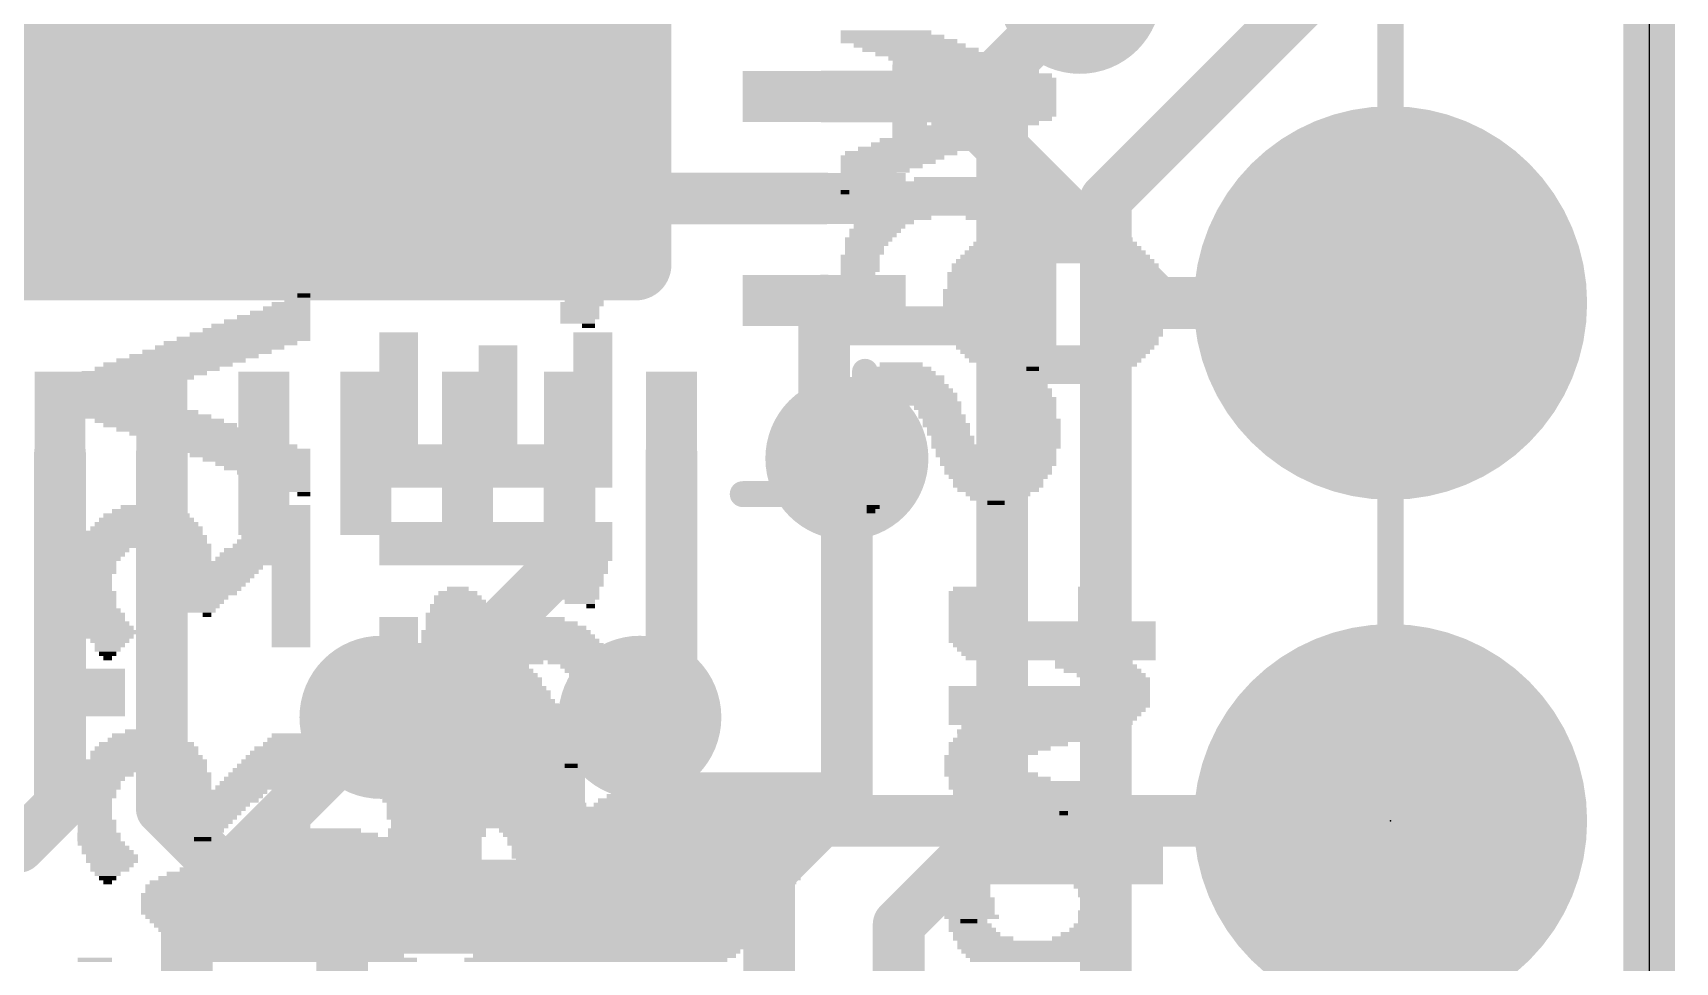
# Model space of a CAD drawing. Extents: x -13.8 to 7.7, y -19.4 to 21.7.
# Drawn here: x -0.31 to 7.75, y -1.96 to 2.59 of the extents above; entities that cross this region are included whole.
import ezdxf

# ---------------------------------------------------------------- set-up
doc = ezdxf.new("R2010")
doc.units = 0
for name, color, linetype in [('1', 12, 'CONTINUOUS'), ('16', 132, 'CONTINUOUS'), ('17', 110, 'CONTINUOUS'), ('18', 110, 'CONTINUOUS'), ('20', 53, 'CONTINUOUS'), ('200', 40, 'CONTINUOUS'), ('201', 6, 'CONTINUOUS'), ('21', 40, 'CONTINUOUS'), ('23', 53, 'CONTINUOUS'), ('47', 253, 'CONTINUOUS')]:
    doc.layers.add(name, color=color, linetype=linetype)

# ---------------------------------------------------------------- blocks, each defined once
blk = doc.blocks.new('RECT')
blk.add_solid([(-0.5, -0.5), (0.5, -0.5), (-0.5, 0.5), (0.5, 0.5)])
blk = doc.blocks.new('RECT560000X560000R10')
at = {"const_width": 0.175}
blk.add_lwpolyline([(1.6625, -1.575), (1.6625, 1.575, 0.4142), (1.575, 1.6625), (-1.575, 1.6625, 0.4142), (-1.6625, 1.575), (-1.6625, -1.575, 0.4142), (-1.575, -1.6625), (1.575, -1.6625, 0.4142)], format="xyb", close=True, dxfattribs=at)
blk.add_solid([(-1.6004, -1.6004), (1.6004, -1.6004), (-1.6004, 1.6004), (1.6004, 1.6004)])
blk = doc.blocks.new('ROUNDP')
at = {"const_width": 0.5}
blk.add_lwpolyline([(0, -0.25, 1), (0, 0.25, 1), (0, -0.25)], format="xyb", dxfattribs=at)
blk = doc.blocks.new('ROUNDV')
at = {"const_width": 0.5}
blk.add_lwpolyline([(0, -0.25, 1), (0, 0.25, 1), (0, -0.25)], format="xyb", dxfattribs=at)

msp = doc.modelspace()

# ---------------------------------------------------------------- linework, layer by layer
at = {"layer": '1', "const_width": 0.254}
for points in [[(7.62, -13.97), (7.62, 12.7)], [(1.0719, 3.0328), (1.0719, 2.2301)], [(1.0719, 2.2301), (1.2065, 2.0955)], [(3.5719, 2.2828), (4.1942, 2.2828)], [(4.1942, 2.2828), (5.207, 1.27)], [(1.2065, 1.9098), (1.2065, 2.0955)], [(3.5719, 1.7828), (1.5192, 1.7828)], [(3.5719, 1.2828), (3.5719, 0.6191)], [(5.207, 1.27), (6.35, 1.27)], [(3.5719, 0.6191), (3.683, 0.508)], [(-0.1781, 0.5328), (-0.1781, -1.1941)], [(0.3219, 0.5328), (0.3219, -1.2109)], [(2.3219, 0.0276), (2.3219, 0.5328)], [(2.8219, -0.6071), (2.8219, 0.5328)], [(2.3219, 0.0276), (1.5323, -0.762)], [(2.8219, -0.6071), (2.667, -0.762)], [(1.5323, -0.762), (1.397, -0.762)], [(-0.1781, -1.1941), (-0.381, -1.397)], [(0.3219, -1.2109), (0.762, -1.651)], [(3.175, -1.651), (3.556, -1.27)], [(3.556, -1.27), (6.35, -1.27)], [(-0.381, -1.397), (-1.27, -1.397)], [(0.762, -1.651), (3.175, -1.651)]]:
    msp.add_lwpolyline(points, dxfattribs=at)
at = {"layer": '1'}
for points, const_width in [([(1.1168, 2.275, 1), (1.027, 2.1852)], 0.127), ([(3.5719, 2.3463, 1), (3.5719, 2.2193)], 0.127), ([(4.2391, 2.3277, 1), (4.1493, 2.2379)], 0.127), ([(4.1942, 2.2193, 1), (4.1942, 2.3463)], 0.127), ([(1.0084, 2.2301, 1), (1.1354, 2.2301)], 0.127), ([(1.27, 2.0955, 1), (1.143, 2.0955)], 0.127), ([(1.2065, 2.0955, 0.4142), (1.5192, 1.7828)], 0.254), ([(1.27, 2.0955, 1), (1.143, 2.0955)], 0.127), ([(1.1616, 2.0506, 1), (1.2514, 2.1404)], 0.127), ([(1.143, 1.9098, 1), (1.27, 1.9098)], 0.127), ([(1.5192, 1.8463, 1), (1.5192, 1.7193)], 0.127), ([(1.5192, 1.7193, 1), (1.5192, 1.8463)], 0.127), ([(3.5719, 1.7193, 1), (3.5719, 1.8463)], 0.127), ([(3.6354, 1.2828, 1), (3.5084, 1.2828)], 0.127), ([(5.207, 1.3335, 1), (5.207, 1.2065)], 0.127), ([(5.1621, 1.2251, 1), (5.2519, 1.3149)], 0.127), ([(6.35, 1.2065, 1), (6.35, 1.3335)], 0.127), ([(3.6168, 0.664, 1), (3.527, 0.5742)], 0.127), ([(-0.1146, 0.5328, 1), (-0.2416, 0.5328)], 0.127), ([(0.3854, 0.5328, 1), (0.2584, 0.5328)], 0.127), ([(2.3854, 0.5328, 1), (2.2584, 0.5328)], 0.127), ([(2.8854, 0.5328, 1), (2.7584, 0.5328)], 0.127), ([(3.5084, 0.6191, 1), (3.6354, 0.6191)], 0.127), ([(3.6381, 0.4631, 1), (3.7279, 0.5529)], 0.127), ([(2.2584, 0.0276, 1), (2.3854, 0.0276)], 0.127), ([(2.3668, -0.0173, 1), (2.277, 0.0725)], 0.127), ([(2.8668, -0.652, 1), (2.777, -0.5622)], 0.127), ([(2.7584, -0.6071, 1), (2.8854, -0.6071)], 0.127), ([(1.397, -0.6985, 1), (1.397, -0.8255)], 0.127), ([(1.5323, -0.8255, 1), (1.5323, -0.6985)], 0.127), ([(1.4874, -0.7171, 1), (1.5772, -0.8069)], 0.127), ([(2.6221, -0.7171, 1), (2.7119, -0.8069)], 0.127), ([(-0.1332, -1.239, 1), (-0.223, -1.1492)], 0.127), ([(0.3668, -1.166, 1), (0.277, -1.2558)], 0.127), ([(-0.2416, -1.1941, 1), (-0.1146, -1.1941)], 0.127), ([(0.2584, -1.2109, 1), (0.3854, -1.2109)], 0.127), ([(3.556, -1.2065, 1), (3.556, -1.3335)], 0.127), ([(3.6009, -1.3149, 1), (3.5111, -1.2251)], 0.127), ([(6.35, -1.3335, 1), (6.35, -1.2065)], 0.127), ([(-0.4259, -1.3521, 1), (-0.3361, -1.4419)], 0.127), ([(-0.381, -1.4605, 1), (-0.381, -1.3335)], 0.127), ([(0.762, -1.5875, 1), (0.762, -1.7145)], 0.127), ([(3.175, -1.7145, 1), (3.175, -1.5875)], 0.127), ([(0.7171, -1.6959, 1), (0.8069, -1.6061)], 0.127), ([(3.1301, -1.6061, 1), (3.2199, -1.6959)], 0.127)]:
    msp.add_lwpolyline(points, format="xyb", dxfattribs=dict(at, const_width=const_width))
at = {"layer": '16', "const_width": 0.254}
for points in [[(7.62, -13.97), (7.62, 12.7)], [(6.35, 3.175), (4.953, 1.778)], [(4.445, 2.413), (4.826, 2.794)], [(4.445, -1.27), (4.445, 2.413)], [(4.953, 1.778), (4.953, -2.159)], [(3.683, 0.508), (3.683, -1.143)], [(1.397, -0.762), (0.4445, -1.7145)], [(2.667, -1.2065), (2.667, -0.762)], [(3.683, -1.143), (3.302, -1.524)], [(2.286, -1.5875), (2.667, -1.2065)], [(3.937, -1.778), (4.445, -1.27)], [(3.302, -1.524), (3.302, -3.302)], [(1.2065, -1.8415), (1.4605, -1.5875)], [(1.4605, -1.5875), (2.286, -1.5875)], [(0.4445, -1.7145), (0.4445, -2.7305)], [(3.937, -2.921), (3.937, -1.778)], [(1.2065, -1.8415), (1.2065, -2.921)]]:
    msp.add_lwpolyline(points, dxfattribs=at)
at = {"layer": '16', "const_width": 0.127}
for points in [[(4.5085, 2.413, 1), (4.3815, 2.413)], [(4.4001, 2.4579, 1), (4.4899, 2.3681)], [(5.0165, 1.778, 1), (4.8895, 1.778)], [(4.9081, 1.8229, 1), (4.9979, 1.7331)], [(3.7465, 0.508, 1), (3.6195, 0.508)], [(1.4419, -0.8069, 1), (1.3521, -0.7171)], [(2.7305, -0.762, 1), (2.6035, -0.762)], [(3.7279, -1.1879, 1), (3.6381, -1.0981)], [(2.7119, -1.2514, 1), (2.6221, -1.1616)], [(3.6195, -1.143, 1), (3.7465, -1.143)], [(2.6035, -1.2065, 1), (2.7305, -1.2065)], [(4.3815, -1.27, 1), (4.5085, -1.27)], [(4.4899, -1.3149, 1), (4.4001, -1.2251)], [(3.3655, -1.524, 1), (3.2385, -1.524)], [(3.2571, -1.4791, 1), (3.3469, -1.5689)], [(1.4605, -1.524, 1), (1.4605, -1.651)], [(1.5054, -1.6324, 1), (1.4156, -1.5426)], [(2.2411, -1.5426, 1), (2.3309, -1.6324)], [(2.286, -1.651, 1), (2.286, -1.524)], [(0.508, -1.7145, 1), (0.381, -1.7145)], [(0.3996, -1.6696, 1), (0.4894, -1.7594)], [(4.0005, -1.778, 1), (3.8735, -1.778)], [(3.8921, -1.7331, 1), (3.9819, -1.8229)], [(1.27, -1.8415, 1), (1.143, -1.8415)], [(1.1616, -1.7966, 1), (1.2514, -1.8864)]]:
    msp.add_lwpolyline(points, format="xyb", dxfattribs=at)
at = {"layer": '20'}
msp.add_line((7.62, 11.43), (7.62, -11.684), dxfattribs=at)
at = {"layer": '21', "const_width": 0.0635}
for points in [[(3.8036, 0.9328, 1), (3.7401, 0.9328)], [(3.1719, 0.3645, 1), (3.1719, 0.301)], [(3.7401, 0.3328, 1), (3.8036, 0.3328)], [(3.7719, 0.301, 1), (3.7719, 0.3645)]]:
    msp.add_lwpolyline(points, format="xyb", dxfattribs=at)
at = {"layer": '21', "const_width": 0.127}
for points in [[(3.7719, 0.3328), (3.7719, 0.9328)], [(3.1719, 0.3328), (3.7719, 0.3328)]]:
    msp.add_lwpolyline(points, dxfattribs=at)
at = {"layer": '23'}
msp.add_point((6.35, -1.27), dxfattribs=at)
at = {"layer": '47', "const_width": 0.13}
msp.add_lwpolyline([(6.35, -1.27), (6.35, 18.2695)], dxfattribs=at)
at = {"layer": '47', "const_width": 0.065}
msp.add_lwpolyline([(6.3175, -1.27, 1), (6.3825, -1.27)], format="xyb", dxfattribs=at)

# ---------------------------------------------------------------- block references
at = {"layer": '1', "rotation": 90}
msp.add_blockref('RECT560000X560000R10', (1.0719, 3.0328), dxfattribs=at)
at = {"layer": '1', "xscale": 0.25, "yscale": 0.8}
for p, rotation in [((3.5719, 2.2828), 270), ((3.5719, 1.7828), 270), ((3.5719, 1.2828), 270), ((-0.1781, 0.5328), 180), ((0.3219, 0.5328), 180), ((0.8219, 0.5328), 180), ((1.3219, 0.5328), 180), ((1.8219, 0.5328), 180), ((2.3219, 0.5328), 180), ((2.8219, 0.5328), 180)]:
    msp.add_blockref('RECT', p, dxfattribs=dict(at, rotation=rotation))
at = {"layer": '17', "xscale": 1.9304, "yscale": 1.9304, "rotation": 180}
for p in [(6.35, 1.27), (6.35, 1.27), (6.35, -1.27), (6.35, -1.27)]:
    msp.add_blockref('ROUNDP', p, dxfattribs=at)
at = {"layer": '18', "xscale": 0.8001, "yscale": 0.8001}
for p in [(4.826, 2.794), (4.826, 2.794), (1.2065, 2.0955), (1.2065, 2.0955), (3.683, 0.508), (3.683, 0.508), (1.397, -0.762), (1.397, -0.762), (2.667, -0.762), (2.667, -0.762)]:
    msp.add_blockref('ROUNDV', p, dxfattribs=at)
at = {"layer": '200', "yscale": 0.0212}
for p, xscale in [((4.7046, 1.6024), 0.6771), ((4.7046, 1.6236), 0.5924), ((4.7046, 1.6448), 0.4655), ((4.7046, 1.6659), 0.2539), ((4.7046, 1.539), 0.8463), ((4.7046, 1.5601), 0.804), ((4.7046, 1.5813), 0.7617), ((4.3661, 1.4543), 0.3385), ((4.7046, 1.4755), 0.9733), ((4.7046, 1.4966), 0.931), ((4.7046, 1.5178), 0.8886), ((5.0432, 1.4543), 0.3385), ((4.3026, 1.412), 0.2539), ((4.2921, 1.3909), 0.2327), ((4.2815, 1.3697), 0.2116), ((4.3344, 1.4332), 0.2751), ((5.0749, 1.4332), 0.2751), ((5.1067, 1.412), 0.2539), ((5.1278, 1.3909), 0.2116), ((5.1384, 1.3697), 0.1904), ((4.2498, 1.3274), 0.1904), ((4.2498, 1.3062), 0.1904), ((4.2498, 1.2851), 0.1904), ((4.2709, 1.3485), 0.1904), ((5.149, 1.3485), 0.2116), ((5.1596, 1.3274), 0.1904), ((5.1596, 1.3062), 0.1904), ((5.1596, 1.2851), 0.1904), ((4.2498, 1.2639), 0.1904), ((4.2498, 1.2427), 0.1904), ((4.2498, 1.2216), 0.1904), ((4.2709, 1.2004), 0.1904), ((5.1596, 1.2639), 0.1904), ((5.1596, 1.2427), 0.1904), ((5.1596, 1.2216), 0.1904), ((5.1596, 1.2004), 0.1904), ((4.2709, 1.1793), 0.1904), ((4.2815, 1.1581), 0.2116), ((4.2921, 1.137), 0.2327), ((5.1172, 1.137), 0.2327), ((5.1278, 1.1581), 0.2116), ((5.1384, 1.1793), 0.1904), ((4.3238, 1.1158), 0.2539), ((4.345, 1.0946), 0.2962), ((4.3979, 1.0735), 0.3597), ((4.7046, 1.0523), 0.9733), ((5.022, 1.0735), 0.3808), ((5.0643, 1.0946), 0.2962), ((5.0961, 1.1158), 0.2751), ((4.7046, 1.0312), 0.931), ((4.7046, 1.01), 0.8886), ((4.7046, 0.9888), 0.8463), ((4.7152, 0.9677), 0.7829), ((4.7046, 0.9465), 0.7194), ((4.7046, 0.9254), 0.6347), ((4.7152, 0.9042), 0.529), ((4.7046, 0.8831), 0.3808), ((1.7742, -0.1537), 0.1904), ((1.7742, -0.1325), 0.1058), ((1.7742, -0.2172), 0.2751), ((1.7848, -0.2383), 0.2962), ((1.7848, -0.196), 0.2539), ((1.7742, -0.1749), 0.2327), ((1.7848, -0.2595), 0.3385), ((1.7954, -0.2806), 0.3597), ((1.7954, -0.3018), 0.3597), ((1.806, -0.323), 0.3809), ((1.8166, -0.4076), 0.4866), ((1.806, -0.3441), 0.4232), ((1.806, -0.3653), 0.4232), ((1.8166, -0.3864), 0.4443), ((4.7893, -0.4076), 0.127), ((1.8271, -0.4711), 0.5501), ((1.8377, -0.4922), 0.5713), ((1.8271, -0.4288), 0.5078), ((1.8271, -0.4499), 0.5078), ((4.8104, -0.4288), 0.2116), ((4.8422, -0.4499), 0.2751), ((4.8739, -0.4711), 0.3385), ((4.8951, -0.4922), 0.3809), ((1.8377, -0.5345), 0.6136), ((1.8483, -0.5557), 0.6347), ((1.8377, -0.5134), 0.5713), ((4.9057, -0.5134), 0.402), ((4.9374, -0.5345), 0.3808), ((4.9797, -0.5557), 0.3385), ((1.8483, -0.598), 0.6771), ((1.8589, -0.6192), 0.6982), ((1.8695, -0.6403), 0.7194), ((1.8589, -0.5769), 0.6559), ((5.0326, -0.5769), 0.2751), ((5.0643, -0.598), 0.2116), ((5.0855, -0.6192), 0.1693), ((5.0961, -0.6403), 0.1481), ((1.88, -0.725), 0.8252), ((1.88, -0.7038), 0.7829), ((1.8695, -0.6826), 0.7617), ((1.8589, -0.6615), 0.7405), ((4.9797, -0.725), 0.3385), ((5.022, -0.7038), 0.2962), ((5.0538, -0.6826), 0.2327), ((5.0855, -0.6615), 0.1693), ((1.88, -0.7884), 0.8675), ((1.8906, -0.8096), 0.8886), ((1.88, -0.7461), 0.8252), ((1.8906, -0.7673), 0.8463), ((4.7787, -0.8096), 0.529), ((4.8316, -0.7884), 0.5078), ((4.8845, -0.7673), 0.4443), ((4.9268, -0.7461), 0.402), ((1.8906, -0.8731), 0.931), ((1.9012, -0.8942), 0.9521), ((1.8906, -0.8308), 0.8886), ((1.9012, -0.8519), 0.9098), ((4.5777, -0.8942), 0.3808), ((4.62, -0.8731), 0.4232), ((4.6729, -0.8519), 0.4866), ((4.7258, -0.8308), 0.5078), ((1.9012, -0.9154), 0.9521), ((1.9012, -0.9365), 0.9521), ((1.9012, -0.9577), 0.9521), ((4.4613, -0.9577), 0.1904), ((4.4931, -0.9365), 0.2539), ((4.5354, -0.9154), 0.2962), ((1.9012, -0.9789), 0.9944), ((1.9012, -1), 0.9944), ((1.9012, -1.0212), 0.9944), ((1.9012, -1.0423), 0.9944), ((3.1918, -1.0423), 0.8675), ((4.4613, -1.0212), 0.1904), ((4.4402, -0.9789), 0.1481), ((4.4402, -1), 0.1481), ((4.4931, -1.0423), 0.2539), ((1.9012, -1.0635), 0.9944), ((1.9012, -1.0847), 0.9944), ((1.9012, -1.1058), 0.9944), ((1.9012, -1.127), 0.9944), ((3.1072, -1.127), 1.1637), ((3.1284, -1.1058), 1.1214), ((3.1389, -1.0847), 1.0579), ((3.1601, -1.0635), 0.9733), ((4.5354, -1.0635), 0.2962), ((4.5777, -1.0847), 0.3808), ((4.5989, -1.1058), 0.3808), ((4.6094, -1.127), 0.3597), ((1.9012, -1.1481), 0.9944), ((1.9012, -1.1693), 0.9944), ((1.9118, -1.1904), 0.9733), ((1.9118, -1.2116), 0.9733), ((3.0543, -1.2116), 1.2695), ((3.0649, -1.1904), 1.2483), ((3.0755, -1.1693), 1.2272), ((3.0966, -1.1481), 1.1849), ((4.6306, -1.1481), 0.3174), ((4.6518, -1.1693), 0.2751), ((4.6729, -1.1904), 0.1904), ((4.7152, -1.2116), 0.1058), ((2.5465, -1.2328), 2.2428), ((1.9012, -1.2539), 0.9521), ((2.5465, -1.2751), 2.2005), ((2.5465, -1.2962), 2.2005), ((3.0332, -1.2539), 1.2695), ((4.747, -1.2328), 0.0423), ((1.1501, -1.3597), 0.5501), ((1.1607, -1.3386), 0.4443), ((1.1712, -1.3174), 0.2539), ((1.679, -1.3174), 0.4655), ((1.6896, -1.3386), 0.4443), ((1.679, -1.3597), 0.4232), ((2.8004, -1.3174), 1.6503), ((2.8004, -1.3386), 1.608), ((2.8004, -1.3597), 1.5657), ((1.2559, -1.4443), 1.2695), ((1.2876, -1.4232), 1.206), ((1.3193, -1.402), 1.1425), ((1.1395, -1.3809), 0.6559), ((1.6896, -1.3809), 0.402), ((2.8004, -1.3809), 1.5657), ((2.8004, -1.402), 1.5234), ((2.7898, -1.4232), 1.5022), ((2.7793, -1.4443), 1.4811), ((4.7046, -1.402), 1.0579), ((4.7046, -1.4232), 1.0579), ((4.7046, -1.4443), 1.0579), ((1.1183, -1.529), 1.5445), ((1.1501, -1.5078), 1.4811), ((1.1818, -1.4867), 1.4176), ((1.2241, -1.4655), 1.333), ((2.7898, -1.4655), 1.4599), ((2.7793, -1.4867), 1.4388), ((2.7687, -1.5078), 1.4176), ((2.7581, -1.529), 1.3964), ((4.7046, -1.4655), 1.0579), ((4.7046, -1.4867), 1.0579), ((4.7046, -1.5078), 1.0579), ((4.7046, -1.529), 1.0579), ((1.0654, -1.5925), 1.6503), ((1.076, -1.6136), 1.6715), ((1.076, -1.5713), 1.6292), ((1.0972, -1.5501), 1.5869), ((2.7475, -1.5713), 1.3753), ((2.7369, -1.5925), 1.3541), ((2.7369, -1.6136), 1.3541), ((2.7581, -1.5501), 1.3964), ((4.7046, -1.5501), 1.0579), ((4.7046, -1.5713), 1.0579), ((4.2921, -1.5925), 0.1904), ((4.2921, -1.6136), 0.1904), ((1.0654, -1.6348), 1.6927), ((1.076, -1.6559), 1.7138), ((1.076, -1.6771), 1.7138), ((1.0866, -1.6982), 1.735), ((2.2397, -1.6559), 0.3597), ((2.1974, -1.6982), 0.2751), ((2.2609, -1.6348), 0.402), ((2.2186, -1.6771), 0.3174), ((3.0014, -1.6348), 0.7829), ((2.9908, -1.6559), 0.7617), ((2.9803, -1.6771), 0.7405), ((2.9803, -1.6982), 0.7405), ((4.2921, -1.6348), 0.1904), ((4.3132, -1.6559), 0.1904), ((4.3132, -1.6771), 0.1904), ((4.3132, -1.6982), 0.1904), ((1.0866, -1.7194), 1.735), ((1.1078, -1.7406), 1.735), ((1.2559, -1.7617), 1.9889), ((0.8962, -1.7829), 1.2272), ((1.9223, -1.7829), 0.6136), ((2.1551, -1.7406), 0.2327), ((2.1657, -1.7194), 0.2539), ((2.9062, -1.7829), 0.7617), ((2.9168, -1.7617), 0.7405), ((2.9379, -1.7406), 0.7405), ((2.9591, -1.7194), 0.7405), ((4.3238, -1.7194), 0.1693), ((4.3344, -1.7406), 0.1904), ((4.2815, -1.7617), 0.0846), ((0.875, -1.804), 1.1425), ((0.8644, -1.8252), 1.0791), ((0.875, -1.8464), 1.0579), ((1.9647, -1.804), 0.4866), ((1.9858, -1.8252), 0.4443), ((2.007, -1.8464), 0.402), ((2.811, -1.8464), 0.8252), ((2.8427, -1.8252), 0.804), ((2.8745, -1.804), 0.7829), ((0.8962, -1.8675), 1.0156), ((0.9279, -1.8887), 1.0368), ((0.9597, -1.9098), 1.0156), ((0.9914, -1.931), 1.0368), ((2.0281, -1.8675), 0.402), ((2.4936, -1.931), 1.2907), ((2.5148, -1.8887), 1.333), ((2.5042, -1.9098), 1.3118), ((2.7687, -1.8675), 0.8675), ((1.0337, -1.9521), 1.0791), ((2.4513, -1.9521), 1.2907)]:
    msp.add_blockref('RECT', p, dxfattribs=dict(at, xscale=xscale))
at = {"layer": '201', "yscale": 0.0212, "rotation": 180}
for p, xscale in [((3.875, 2.5969), 0.4443), ((3.9067, 2.5757), 0.5078), ((3.9385, 2.5546), 0.5713), ((3.9914, 2.5334), 0.5501), ((4.0443, 2.5122), 0.5713), ((4.1077, 2.4911), 0.5713), ((1.7063, 2.4276), 0.3808), ((1.7063, 2.4488), 0.3385), ((1.7169, 2.4699), 0.2327), ((2.2247, 2.4276), 0.2751), ((2.2247, 2.4488), 0.1481), ((4.1712, 2.4699), 0.5713), ((4.203, 2.4488), 0.5924), ((4.2347, 2.4276), 0.6559), ((1.6957, 2.343), 0.529), ((1.7063, 2.3641), 0.5078), ((1.7063, 2.3853), 0.4655), ((1.7063, 2.4064), 0.4232), ((2.2352, 2.343), 0.4655), ((2.2352, 2.3641), 0.4232), ((2.2247, 2.3853), 0.402), ((2.2352, 2.4064), 0.3385), ((4.2664, 2.4064), 0.7194), ((3.9914, 2.3853), 0.1693), ((3.9914, 2.3641), 0.1693), ((3.9914, 2.343), 0.1693), ((4.404, 2.3853), 0.5713), ((4.4463, 2.3641), 0.529), ((4.478, 2.343), 0.4655), ((1.9496, 2.3007), 1.0791), ((1.9602, 2.2795), 1.1002), ((1.5264, 2.2583), 0.2327), ((1.9602, 2.3218), 1.0579), ((2.1506, 2.2583), 0.7194), ((3.9914, 2.3218), 0.1693), ((3.9914, 2.3007), 0.1693), ((3.9914, 2.2795), 0.1693), ((3.9914, 2.2583), 0.1693), ((4.5097, 2.3218), 0.402), ((4.5415, 2.3007), 0.3385), ((4.5521, 2.2583), 0.3174), ((4.5732, 2.2795), 0.2751), ((1.4947, 2.216), 0.2116), ((1.4841, 2.1949), 0.1904), ((1.4841, 2.1737), 0.1904), ((1.5053, 2.2372), 0.2327), ((1.9813, 2.2372), 0.3385), ((1.9708, 2.216), 0.2751), ((1.9708, 2.1949), 0.2327), ((1.9813, 2.1737), 0.2116), ((2.3939, 2.2372), 0.2327), ((2.4151, 2.216), 0.2327), ((2.4257, 2.1949), 0.2116), ((2.4362, 2.1737), 0.1904), ((3.9914, 2.2372), 0.1693), ((3.9914, 2.216), 0.1693), ((3.9914, 2.1949), 0.1693), ((3.9914, 2.1737), 0.1693), ((4.4251, 2.1737), 0.529), ((4.4569, 2.1949), 0.5078), ((4.4886, 2.216), 0.4443), ((4.5203, 2.2372), 0.3808), ((1.463, 2.1314), 0.1904), ((1.463, 2.1102), 0.1904), ((1.463, 2.0891), 0.1904), ((1.4735, 2.1525), 0.1693), ((1.9708, 2.1525), 0.1904), ((1.9708, 2.1314), 0.1904), ((1.9708, 2.1102), 0.1904), ((1.9708, 2.0891), 0.1904), ((2.4362, 2.1525), 0.1904), ((2.4468, 2.1314), 0.1693), ((2.4468, 2.1102), 0.1693), ((2.4468, 2.0891), 0.1693), ((4.2135, 2.1102), 0.6136), ((4.1818, 2.0891), 0.5501), ((3.9914, 2.1525), 0.1693), ((4.2347, 2.1314), 0.6559), ((4.3616, 2.1525), 0.529), ((1.463, 2.0679), 0.1904), ((1.463, 2.0468), 0.1904), ((1.4735, 2.0256), 0.1693), ((1.4735, 2.0044), 0.1693), ((1.9813, 2.0044), 0.2116), ((1.9708, 2.0679), 0.1904), ((1.9708, 2.0468), 0.1904), ((1.9708, 2.0256), 0.1904), ((2.4362, 2.0044), 0.1904), ((2.4468, 2.0679), 0.1693), ((2.4468, 2.0468), 0.1693), ((2.4468, 2.0256), 0.1693), ((3.9491, 2.0044), 0.5501), ((4.0125, 2.0256), 0.5501), ((4.076, 2.0468), 0.5501), ((4.1183, 2.0679), 0.5501), ((1.4841, 1.9833), 0.1904), ((1.4841, 1.9621), 0.1904), ((1.4947, 1.941), 0.2116), ((1.9813, 1.941), 0.2962), ((1.9813, 1.9621), 0.2539), ((1.9708, 1.9833), 0.2327), ((2.4045, 1.941), 0.2539), ((2.4257, 1.9621), 0.2116), ((2.4362, 1.9833), 0.1904), ((3.9067, 1.9833), 0.5078), ((3.8856, 1.9621), 0.4655), ((3.8538, 1.941), 0.402), ((1.5053, 1.9198), 0.2327), ((1.537, 1.8987), 0.2539), ((1.9496, 1.8775), 1.0791), ((1.9602, 1.8563), 1.0579), ((2.14, 1.8987), 0.7405), ((2.1612, 1.9198), 0.6982), ((3.8221, 1.9198), 0.3385), ((3.7904, 1.8987), 0.2751), ((3.7692, 1.8775), 0.2327), ((3.7375, 1.8563), 0.1693), ((4.1818, 1.8563), 0.4655), ((4.1818, 1.8775), 0.3385), ((1.9496, 1.8352), 1.0368), ((1.7063, 1.814), 0.5078), ((1.7063, 1.7929), 0.4655), ((1.6957, 1.7717), 0.4443), ((2.2247, 1.814), 0.4443), ((2.2247, 1.7929), 0.402), ((2.2247, 1.7717), 0.3597), ((3.7057, 1.8352), 0.1058), ((3.674, 1.814), 0.0423), ((4.1818, 1.7717), 0.7617), ((4.1924, 1.7929), 0.6982), ((4.1818, 1.814), 0.6347), ((4.1818, 1.8352), 0.5501), ((1.7063, 1.7505), 0.3808), ((1.7063, 1.7294), 0.3385), ((1.7169, 1.7082), 0.2751), ((1.7063, 1.6871), 0.1269), ((2.2352, 1.7505), 0.2962), ((2.2247, 1.7294), 0.1904), ((3.9173, 1.6871), 0.3597), ((4.1818, 1.7294), 0.8463), ((4.1924, 1.7082), 0.8675), ((4.1818, 1.7505), 0.804), ((4.4463, 1.6871), 0.3597), ((3.8221, 1.6236), 0.2539), ((3.8115, 1.6024), 0.2327), ((3.8644, 1.6659), 0.2962), ((3.8433, 1.6448), 0.2539), ((4.4992, 1.6659), 0.2962), ((4.5203, 1.6448), 0.2539), ((4.5415, 1.6236), 0.2539), ((4.5626, 1.6024), 0.2116), ((1.9602, 1.5601), 1.1425), ((1.9602, 1.539), 1.1425), ((3.7904, 1.5813), 0.2327), ((3.7798, 1.5601), 0.2116), ((3.7692, 1.539), 0.1904), ((4.5838, 1.5813), 0.2116), ((4.5838, 1.5601), 0.2116), ((4.5944, 1.539), 0.1904), ((1.9602, 1.5178), 1.1425), ((1.9602, 1.4966), 1.1425), ((1.9602, 1.4755), 1.1425), ((1.9602, 1.4543), 1.1425), ((3.7481, 1.4966), 0.1904), ((3.7481, 1.4755), 0.1904), ((3.7481, 1.4543), 0.1904), ((3.7692, 1.5178), 0.1904), ((4.605, 1.5178), 0.2116), ((4.6155, 1.4966), 0.1904), ((4.6155, 1.4755), 0.1904), ((4.6155, 1.4543), 0.1904), ((1.9602, 1.4332), 1.1425), ((1.9602, 1.412), 1.1425), ((1.9602, 1.3909), 1.1425), ((1.9496, 1.3697), 1.1214), ((3.7375, 1.412), 0.1693), ((3.7375, 1.3909), 0.1693), ((3.7375, 1.3697), 0.1693), ((3.7481, 1.4332), 0.1904), ((4.6261, 1.4332), 0.1693), ((4.6261, 1.412), 0.1693), ((4.6261, 1.3909), 0.1693), ((4.6261, 1.3697), 0.1693), ((0.9869, 1.2851), 0.1269), ((1.0186, 1.3062), 0.0635), ((2.4045, 1.3485), 0.2116), ((2.4045, 1.3274), 0.2116), ((2.3939, 1.3062), 0.1904), ((2.3939, 1.2851), 0.1904), ((3.7375, 1.3485), 0.1693), ((3.7375, 1.3274), 0.1693), ((3.7375, 1.3062), 0.1693), ((3.7375, 1.2851), 0.1693), ((4.6261, 1.3485), 0.1693), ((4.6261, 1.3274), 0.1693), ((4.6261, 1.3062), 0.1693), ((4.6261, 1.2851), 0.1693), ((5.684, 1.3062), 1.5657), ((5.684, 1.2851), 1.5657), ((5.684, 1.3274), 1.5234), ((5.684, 1.3485), 1.4811), ((0.8705, 1.2004), 0.3597), ((0.9023, 1.2216), 0.2962), ((0.934, 1.2427), 0.2327), ((0.9552, 1.2639), 0.1904), ((2.3833, 1.2639), 0.2116), ((2.3728, 1.2427), 0.1904), ((2.3728, 1.2216), 0.1904), ((2.3728, 1.2004), 0.1904), ((3.7375, 1.2639), 0.1693), ((4.1818, 1.2427), 1.0579), ((4.1818, 1.2216), 1.0579), ((4.1818, 1.2004), 1.0579), ((4.6261, 1.2639), 0.1693), ((5.684, 1.2639), 1.5657), ((5.684, 1.2427), 1.5657), ((5.684, 1.2216), 1.5657), ((5.684, 1.2004), 1.5657), ((0.7859, 1.137), 0.529), ((0.8071, 1.1581), 0.4866), ((0.8388, 1.1793), 0.4232), ((2.3622, 1.1793), 0.1693), ((2.4151, 1.1581), 0.0635), ((4.1818, 1.1793), 1.0579), ((4.1818, 1.1581), 1.0579), ((4.1818, 1.137), 1.0579), ((5.684, 1.1793), 1.5234), ((5.684, 1.1581), 1.4811), ((0.6061, 1.0523), 0.6347), ((0.659, 1.0735), 0.6559), ((0.7224, 1.0946), 0.6559), ((0.7542, 1.1158), 0.5924), ((1.4841, 1.1158), 0.1904), ((1.4841, 1.0946), 0.1904), ((1.4841, 1.0735), 0.1904), ((1.4841, 1.0523), 0.1904), ((1.9708, 1.0523), 0.1904), ((2.4362, 1.1158), 0.1904), ((2.4362, 1.0946), 0.1904), ((2.4362, 1.0735), 0.1904), ((2.4362, 1.0523), 0.1904), ((4.1818, 1.1158), 1.0579), ((4.1818, 1.0946), 1.0579), ((4.1818, 1.0735), 1.0579), ((0.3522, 0.9677), 0.6347), ((0.4156, 0.9888), 0.6347), ((0.4791, 1.01), 0.6347), ((0.5426, 1.0312), 0.6347), ((1.4841, 1.0312), 0.1904), ((1.4841, 1.01), 0.1904), ((1.4841, 0.9888), 0.1904), ((1.4841, 0.9677), 0.1904), ((1.9708, 1.0312), 0.1904), ((1.9708, 1.01), 0.1904), ((1.9708, 0.9888), 0.1904), ((1.9708, 0.9677), 0.1904), ((2.4362, 1.0312), 0.1904), ((2.4362, 1.01), 0.1904), ((2.4362, 0.9888), 0.1904), ((2.4362, 0.9677), 0.1904), ((3.9491, 0.9677), 0.2116), ((0.1935, 0.9042), 0.5713), ((0.1617, 0.8831), 0.5078), ((0.2358, 0.9254), 0.6136), ((0.2993, 0.9465), 0.6136), ((1.4841, 0.9465), 0.1904), ((1.4841, 0.9254), 0.1904), ((1.4841, 0.9042), 0.1904), ((1.4841, 0.8831), 0.1904), ((1.9708, 0.9465), 0.1904), ((1.9708, 0.9254), 0.1904), ((1.9708, 0.9042), 0.1904), ((1.9708, 0.8831), 0.1904), ((2.4362, 0.9465), 0.1904), ((2.4362, 0.9254), 0.1904), ((2.4362, 0.9042), 0.1904), ((2.4362, 0.8831), 0.1904), ((3.9385, 0.8831), 0.4443), ((3.9491, 0.9042), 0.4232), ((3.9385, 0.9254), 0.3597), ((3.9491, 0.9465), 0.2962), ((4.5732, 0.8831), 0.1904), ((4.5732, 0.9042), 0.1481), ((4.5732, 0.9254), 0.1058), ((4.5944, 0.9465), 0.0635), ((0.0771, 0.8196), 0.3385), ((0.1088, 0.7984), 0.402), ((0.13, 0.8619), 0.4443), ((0.0983, 0.8407), 0.3808), ((1.4841, 0.8619), 0.1904), ((1.4841, 0.8407), 0.1904), ((1.4841, 0.8196), 0.1904), ((1.4841, 0.7984), 0.1904), ((1.9708, 0.8619), 0.1904), ((1.9708, 0.8407), 0.1904), ((1.9708, 0.8196), 0.1904), ((1.9708, 0.7984), 0.1904), ((2.4362, 0.8619), 0.1904), ((2.4362, 0.8407), 0.1904), ((2.4362, 0.8196), 0.1904), ((2.4362, 0.7984), 0.1904), ((3.9491, 0.8196), 0.5501), ((3.9491, 0.7984), 0.5501), ((3.9385, 0.8619), 0.4866), ((3.9491, 0.8407), 0.5078), ((4.5626, 0.8619), 0.2116), ((4.5732, 0.8407), 0.2327), ((4.5838, 0.8196), 0.2116), ((4.5944, 0.7984), 0.2327), ((0.1406, 0.7773), 0.4655), ((0.1723, 0.7561), 0.529), ((0.2041, 0.7349), 0.5924), ((1.4841, 0.7773), 0.1904), ((1.4841, 0.7561), 0.1904), ((1.4841, 0.7349), 0.1904), ((1.9708, 0.7773), 0.1904), ((1.9708, 0.7561), 0.1904), ((1.9708, 0.7349), 0.1904), ((2.4362, 0.7773), 0.1904), ((2.4362, 0.7561), 0.1904), ((2.4362, 0.7349), 0.1904), ((3.7798, 0.7773), 0.2539), ((3.7586, 0.7561), 0.2116), ((3.7481, 0.7349), 0.1904), ((4.1077, 0.7773), 0.2751), ((4.1289, 0.7561), 0.2327), ((4.1395, 0.7349), 0.2116), ((4.605, 0.7773), 0.2116), ((4.6155, 0.7561), 0.1904), ((4.6155, 0.7349), 0.1904), ((0.2464, 0.7138), 0.6347), ((0.3098, 0.6926), 0.6347), ((0.3627, 0.6715), 0.6559), ((0.4262, 0.6503), 0.6559), ((1.4841, 0.7138), 0.1904), ((1.4841, 0.6926), 0.1904), ((1.4841, 0.6715), 0.1904), ((1.4841, 0.6503), 0.1904), ((1.9708, 0.7138), 0.1904), ((1.9708, 0.6926), 0.1904), ((1.9708, 0.6715), 0.1904), ((1.9708, 0.6503), 0.1904), ((2.4362, 0.7138), 0.1904), ((2.4362, 0.6926), 0.1904), ((2.4362, 0.6715), 0.1904), ((2.4362, 0.6503), 0.1904), ((3.7269, 0.6715), 0.1904), ((3.7269, 0.6503), 0.1904), ((3.7375, 0.6926), 0.1693), ((3.7481, 0.7138), 0.1904), ((4.1501, 0.7138), 0.2327), ((4.1606, 0.6926), 0.2116), ((4.1712, 0.6715), 0.2327), ((4.1818, 0.6503), 0.2116), ((4.6155, 0.7138), 0.1904), ((4.6367, 0.6926), 0.1904), ((4.6367, 0.6715), 0.1904), ((4.6367, 0.6503), 0.1904), ((0.4897, 0.6292), 0.6559), ((0.5532, 0.608), 0.6559), ((0.6061, 0.5868), 0.6347), ((0.659, 0.5657), 0.6559), ((1.4841, 0.6292), 0.1904), ((1.4841, 0.608), 0.1904), ((1.4841, 0.5868), 0.1904), ((1.9602, 0.5657), 1.1425), ((1.9708, 0.6292), 0.1904), ((1.9708, 0.608), 0.1904), ((1.9708, 0.5868), 0.1904), ((2.4362, 0.6292), 0.1904), ((2.4362, 0.608), 0.1904), ((2.4362, 0.5868), 0.1904), ((3.7269, 0.6292), 0.1904), ((3.7269, 0.608), 0.1904), ((3.7375, 0.5868), 0.1693), ((3.7375, 0.5657), 0.1693), ((4.1818, 0.6292), 0.2116), ((4.203, 0.608), 0.2116), ((4.203, 0.5868), 0.2116), ((4.2135, 0.5657), 0.2327), ((4.6367, 0.6292), 0.1904), ((4.6367, 0.608), 0.1904), ((4.6367, 0.5868), 0.1904), ((4.6367, 0.5657), 0.1904), ((0.7224, 0.5445), 0.6559), ((0.7542, 0.5234), 0.5924), ((0.7859, 0.5022), 0.529), ((0.8176, 0.4811), 0.4655), ((1.9602, 0.5445), 1.1425), ((1.9602, 0.5234), 1.1425), ((1.9602, 0.5022), 1.1425), ((1.9602, 0.4811), 1.1425), ((3.7586, 0.4811), 0.2116), ((3.7481, 0.5445), 0.1904), ((3.7481, 0.5234), 0.1904), ((3.7481, 0.5022), 0.1904), ((4.2347, 0.5445), 0.2327), ((4.2347, 0.5234), 0.2327), ((4.4251, 0.4811), 0.5713), ((4.2664, 0.5022), 0.2539), ((4.605, 0.5022), 0.2116), ((4.6155, 0.5445), 0.1904), ((4.6155, 0.5234), 0.1904), ((0.8388, 0.4599), 0.4232), ((0.8705, 0.4387), 0.3597), ((0.9023, 0.4176), 0.2962), ((0.934, 0.3964), 0.2327), ((1.9602, 0.4599), 1.1425), ((1.9602, 0.4387), 1.1425), ((1.9602, 0.4176), 1.1425), ((1.9602, 0.3964), 1.1425), ((3.7692, 0.4599), 0.1904), ((3.7798, 0.4387), 0.2116), ((3.7904, 0.4176), 0.2327), ((3.8115, 0.3964), 0.2327), ((4.4251, 0.4599), 0.529), ((4.4251, 0.4387), 0.529), ((4.4251, 0.4176), 0.4866), ((4.4251, 0.3964), 0.4443), ((0.9552, 0.3753), 0.1904), ((0.9869, 0.3541), 0.1269), ((1.0186, 0.3329), 0.0635), ((1.9602, 0.3753), 1.1425), ((3.8115, 0.3753), 0.2327), ((3.8327, 0.3541), 0.2327), ((3.8221, 0.3329), 0.2116), ((3.8115, 0.3118), 0.1481), ((4.4251, 0.3753), 0.4443), ((4.4251, 0.3541), 0.402), ((4.4251, 0.3329), 0.3174), ((4.4145, 0.3118), 0.2539), ((0.2569, 0.2483), 0.3597), ((0.2569, 0.2695), 0.2751), ((0.2569, 0.2906), 0.1058), ((0.9446, 0.2483), 0.2116), ((0.9552, 0.2695), 0.1904), ((3.8115, 0.2906), 0.1058), ((3.8115, 0.2695), 0.0635), ((3.8009, 0.2483), 0.0423), ((4.4145, 0.2906), 0.0846), ((0.2464, 0.1637), 0.5501), ((0.2464, 0.1848), 0.5078), ((0.2464, 0.206), 0.4655), ((0.2464, 0.2272), 0.4232), ((0.9023, 0.1637), 0.2962), ((0.9129, 0.1848), 0.2751), ((0.9234, 0.206), 0.2539), ((0.934, 0.2272), 0.2327), ((1.9602, 0.1848), 1.1425), ((1.9602, 0.1637), 1.1425), ((0.2358, 0.1002), 0.6136), ((0.0771, 0.079), 0.2962), ((0.2358, 0.1425), 0.5713), ((0.2464, 0.1214), 0.5924), ((0.4156, 0.079), 0.2962), ((0.86, 0.079), 0.3808), ((0.8705, 0.1002), 0.3597), ((0.8811, 0.1214), 0.3385), ((0.8917, 0.1425), 0.3174), ((1.9602, 0.1425), 1.1425), ((1.9602, 0.1214), 1.1425), ((1.9602, 0.1002), 1.1425), ((1.9602, 0.079), 1.1425), ((0.0348, 0.0579), 0.2539), ((0.0136, 0.0156), 0.2116), ((0.0242, 0.0367), 0.2327), ((0.0031, -0.0056), 0.1904), ((0.4474, 0.0579), 0.2327), ((0.458, 0.0367), 0.2116), ((0.7118, -0.0056), 0.6771), ((0.4685, 0.0156), 0.1904), ((0.8176, 0.0156), 0.4655), ((0.8282, 0.0367), 0.4443), ((0.8388, 0.0579), 0.4232), ((1.9602, 0.0579), 1.1425), ((1.9602, 0.0367), 1.1425), ((1.9602, 0.0156), 1.1425), ((1.9496, -0.0056), 1.1214), ((-0.0075, -0.0479), 0.2116), ((-0.0181, -0.0691), 0.1904), ((-0.0181, -0.0902), 0.1904), ((0.0031, -0.0267), 0.1904), ((0.6061, -0.0267), 0.4232), ((0.5955, -0.0479), 0.402), ((0.5849, -0.0902), 0.3385), ((0.5955, -0.0691), 0.3597), ((0.9552, -0.0267), 0.1904), ((0.9552, -0.0479), 0.1904), ((0.9552, -0.0691), 0.1904), ((0.9552, -0.0902), 0.1904), ((2.4045, -0.0267), 0.2116), ((2.4045, -0.0479), 0.2116), ((2.3939, -0.0691), 0.1904), ((2.3939, -0.0902), 0.1904), ((-0.0181, -0.1114), 0.1904), ((-0.0181, -0.1325), 0.1904), ((-0.0075, -0.1537), 0.2116), ((0.5743, -0.1114), 0.3174), ((0.5637, -0.1325), 0.2962), ((0.5532, -0.1537), 0.2751), ((0.9552, -0.1114), 0.1904), ((0.9552, -0.1325), 0.1904), ((0.9552, -0.1537), 0.1904), ((2.3833, -0.1114), 0.2116), ((2.3728, -0.1325), 0.1904), ((2.3728, -0.1537), 0.1904), ((4.2664, -0.1537), 0.1693), ((4.2876, -0.1325), 0.1693), ((4.9012, -0.1325), 0.1693), ((4.9012, -0.1537), 0.1693), ((0.0136, -0.2383), 0.2116), ((0.0031, -0.1749), 0.1904), ((0.0031, -0.196), 0.1904), ((0.0031, -0.2172), 0.1904), ((0.5214, -0.196), 0.2116), ((0.5108, -0.2172), 0.1904), ((0.5003, -0.2383), 0.1693), ((0.532, -0.1749), 0.2327), ((0.9552, -0.1749), 0.1904), ((0.9552, -0.196), 0.1904), ((0.9552, -0.2172), 0.1904), ((0.9552, -0.2383), 0.1904), ((2.3728, -0.1749), 0.1904), ((2.3728, -0.196), 0.1481), ((2.4257, -0.2172), 0.0423), ((4.2664, -0.1749), 0.1693), ((4.2664, -0.196), 0.1693), ((4.2664, -0.2172), 0.1693), ((4.2664, -0.2383), 0.1693), ((4.9012, -0.1749), 0.1693), ((4.9012, -0.196), 0.1693), ((4.9012, -0.2172), 0.1693), ((4.9012, -0.2383), 0.1693), ((0.0242, -0.2595), 0.2327), ((0.0559, -0.323), 0.2539), ((0.0348, -0.2806), 0.2116), ((0.0454, -0.3018), 0.2327), ((0.5426, -0.2595), 0.0423), ((0.9552, -0.2595), 0.1904), ((0.9552, -0.2806), 0.1904), ((0.9552, -0.3018), 0.1904), ((0.9552, -0.323), 0.1904), ((1.4841, -0.2806), 0.1904), ((1.4841, -0.3018), 0.1904), ((1.4841, -0.323), 0.1904), ((2.2141, -0.323), 0.3808), ((2.2141, -0.3018), 0.2962), ((2.2141, -0.2806), 0.1693), ((4.2664, -0.2595), 0.1693), ((4.277, -0.2806), 0.1904), ((4.6896, -0.3018), 1.0156), ((4.6896, -0.323), 1.0156), ((4.9012, -0.2595), 0.1693), ((4.9012, -0.2806), 0.1693), ((0.0771, -0.3441), 0.2539), ((0.0665, -0.3653), 0.2327), ((0.0665, -0.3864), 0.1904), ((0.0665, -0.4076), 0.1481), ((0.9552, -0.3441), 0.1904), ((0.9552, -0.3653), 0.1904), ((0.9552, -0.3864), 0.1904), ((0.9552, -0.4076), 0.1904), ((1.4841, -0.3441), 0.1904), ((1.4841, -0.3653), 0.1904), ((1.4841, -0.3864), 0.1904), ((1.4841, -0.4076), 0.1904), ((2.2035, -0.4076), 0.5713), ((2.2035, -0.3864), 0.529), ((2.2035, -0.3653), 0.4866), ((2.2035, -0.3441), 0.4443), ((4.6896, -0.3441), 1.0156), ((4.6896, -0.3653), 1.0156), ((4.6896, -0.3864), 1.0156), ((4.7002, -0.4076), 0.9944), ((0.0559, -0.4288), 0.127), ((0.0559, -0.4499), 0.0846), ((0.0559, -0.4711), 0.0423), ((1.4841, -0.4288), 0.1904), ((1.4841, -0.4499), 0.1904), ((1.4841, -0.4711), 0.1904), ((1.4841, -0.4922), 0.1904), ((2.0131, -0.4922), 0.3597), ((2.1823, -0.4711), 0.6559), ((2.1929, -0.4499), 0.6347), ((2.1929, -0.4288), 0.5924), ((2.3728, -0.4922), 0.3174), ((4.7107, -0.4288), 0.9733), ((4.7213, -0.4499), 0.9521), ((4.7319, -0.4711), 0.931), ((4.9012, -0.4922), 0.1693), ((0.0242, -0.5345), 0.2327), ((0.0242, -0.5557), 0.2327), ((1.4841, -0.5134), 0.1904), ((1.4841, -0.5345), 0.1904), ((1.4841, -0.5557), 0.1904), ((1.9073, -0.5557), 0.2751), ((1.939, -0.5345), 0.2962), ((1.9602, -0.5134), 0.2962), ((2.4045, -0.5134), 0.2539), ((2.4151, -0.5345), 0.2327), ((2.4257, -0.5557), 0.2116), ((4.9012, -0.5134), 0.1693), ((4.9012, -0.5345), 0.1693), ((4.9012, -0.5557), 0.1693), ((0.0242, -0.5769), 0.2327), ((0.0242, -0.598), 0.2327), ((0.0242, -0.6192), 0.2327), ((0.0242, -0.6403), 0.2327), ((1.4841, -0.5769), 0.1904), ((1.4841, -0.598), 0.1904), ((1.4841, -0.6192), 0.1904), ((1.4841, -0.6403), 0.1904), ((1.8121, -0.6403), 0.2962), ((1.8332, -0.6192), 0.2962), ((1.8544, -0.598), 0.2962), ((1.8756, -0.5769), 0.2962), ((2.4362, -0.5769), 0.1904), ((2.4362, -0.598), 0.1904), ((2.4362, -0.6192), 0.1904), ((2.4362, -0.6403), 0.1904), ((4.5838, -0.6192), 0.804), ((4.5838, -0.6403), 0.804), ((0.0242, -0.6615), 0.2327), ((0.0242, -0.6826), 0.2327), ((0.0242, -0.7038), 0.2327), ((0.0242, -0.725), 0.2327), ((1.4841, -0.6615), 0.1904), ((1.4841, -0.6826), 0.1904), ((1.4841, -0.7038), 0.1904), ((1.6322, -0.725), 0.4866), ((1.7486, -0.7038), 0.2962), ((1.7698, -0.6826), 0.2962), ((1.7909, -0.6615), 0.2962), ((2.4362, -0.6615), 0.1904), ((2.4362, -0.6826), 0.1904), ((2.4362, -0.7038), 0.1904), ((2.4362, -0.725), 0.1904), ((4.5838, -0.6615), 0.804), ((4.5838, -0.6826), 0.804), ((4.5838, -0.7038), 0.804), ((4.5838, -0.725), 0.804), ((0.0242, -0.7461), 0.2327), ((1.6217, -0.7461), 0.4655), ((1.6111, -0.7673), 0.4443), ((1.5899, -0.7884), 0.402), ((1.5793, -0.8096), 0.3808), ((2.3939, -0.8096), 0.2327), ((2.4151, -0.7673), 0.2327), ((2.4045, -0.7884), 0.2116), ((2.4257, -0.7461), 0.2116), ((4.5838, -0.7461), 0.804), ((4.5838, -0.7673), 0.804), ((4.5838, -0.7884), 0.804), ((4.3405, -0.8096), 0.1904), ((0.2464, -0.8942), 0.4655), ((0.2464, -0.8731), 0.3808), ((0.2464, -0.8519), 0.3385), ((0.2569, -0.8308), 0.2327), ((0.934, -0.8942), 0.2327), ((0.9446, -0.8731), 0.2116), ((0.9552, -0.8519), 0.1904), ((1.5688, -0.8308), 0.3597), ((1.5582, -0.8519), 0.3385), ((1.5476, -0.8731), 0.3174), ((1.537, -0.8942), 0.2962), ((2.341, -0.8731), 0.2539), ((2.341, -0.8942), 0.2539), ((2.3622, -0.8519), 0.2539), ((2.3833, -0.8308), 0.2539), ((4.2664, -0.8942), 0.1693), ((4.277, -0.8731), 0.1481), ((4.3087, -0.8308), 0.1693), ((4.2982, -0.8519), 0.1481), ((0.2358, -0.9365), 0.529), ((0.2464, -0.9577), 0.5501), ((0.2464, -0.9154), 0.5078), ((0.8917, -0.9577), 0.3174), ((0.9023, -0.9365), 0.2962), ((0.9129, -0.9154), 0.2751), ((1.5264, -0.9154), 0.2751), ((1.5159, -0.9365), 0.2539), ((1.5053, -0.9577), 0.2327), ((2.341, -0.9154), 0.2116), ((2.3304, -0.9577), 0.1481), ((2.341, -0.9365), 0.1693), ((4.2558, -0.9577), 0.1904), ((4.2664, -0.9154), 0.1693), ((4.2664, -0.9365), 0.1693), ((0.0559, -1.0423), 0.2539), ((0.2358, -1), 0.6136), ((0.2358, -1.0212), 0.6136), ((0.2464, -0.9789), 0.5924), ((0.4368, -1.0423), 0.2539), ((0.8494, -1.0423), 0.402), ((0.86, -1.0212), 0.3808), ((0.8705, -1), 0.3597), ((0.8811, -0.9789), 0.3385), ((1.4947, -0.9789), 0.2116), ((1.4841, -1), 0.1904), ((1.4735, -1.0212), 0.1693), ((1.9602, -1.0423), 0.5078), ((1.9602, -1.0212), 0.3809), ((1.9602, -1), 0.1693), ((2.3304, -0.9789), 0.1058), ((2.3304, -1), 0.0635), ((4.2558, -0.9789), 0.1904), ((4.2558, -1), 0.1904), ((4.2664, -1.0212), 0.2116), ((4.277, -1.0423), 0.2327), ((0.0136, -1.0847), 0.2116), ((0.0136, -1.1058), 0.2116), ((0.0242, -1.0635), 0.2327), ((0.0031, -1.127), 0.1904), ((0.458, -1.0635), 0.2116), ((0.458, -1.0847), 0.2116), ((0.4685, -1.1058), 0.1904), ((0.6166, -1.127), 0.4443), ((0.8176, -1.1058), 0.4655), ((0.8282, -1.0847), 0.4443), ((0.8388, -1.0635), 0.4232), ((0.9552, -1.127), 0.1904), ((1.9602, -1.127), 0.7617), ((1.9602, -1.1058), 0.7194), ((1.9602, -1.0847), 0.6771), ((1.9602, -1.0635), 0.5924), ((4.3299, -1.0635), 0.2962), ((4.5838, -1.0847), 0.804), ((4.5838, -1.1058), 0.804), ((4.5944, -1.127), 0.7829), ((-0.0075, -1.1481), 0.2116), ((-0.0181, -1.1693), 0.1904), ((-0.0181, -1.1904), 0.1904), ((-0.0181, -1.2116), 0.1904), ((0.6061, -1.1481), 0.4232), ((0.5955, -1.1693), 0.402), ((0.5849, -1.1904), 0.3385), ((0.5743, -1.2116), 0.3174), ((0.9552, -1.1481), 0.1904), ((0.9552, -1.1693), 0.1904), ((0.9552, -1.1904), 0.1904), ((0.9552, -1.2116), 0.1904), ((1.9602, -1.2116), 0.931), ((1.9496, -1.1693), 0.8675), ((1.9602, -1.1904), 0.8886), ((1.9602, -1.1481), 0.8463), ((4.5944, -1.1481), 0.7829), ((4.605, -1.1693), 0.7617), ((4.6155, -1.1904), 0.7405), ((4.6261, -1.2116), 0.7194), ((-0.0181, -1.2328), 0.1904), ((-0.0181, -1.2539), 0.1904), ((-0.0075, -1.2751), 0.2116), ((0.0031, -1.2962), 0.1904), ((0.5637, -1.2328), 0.2962), ((0.5426, -1.2751), 0.2539), ((0.5532, -1.2539), 0.2751), ((0.532, -1.2962), 0.2327), ((0.9552, -1.2328), 0.1904), ((0.9552, -1.2539), 0.1904), ((0.9552, -1.2751), 0.1904), ((0.9552, -1.2962), 0.1904), ((1.5899, -1.2751), 0.2751), ((1.5793, -1.2962), 0.2539), ((1.6534, -1.2328), 0.3597), ((1.6217, -1.2539), 0.2962), ((2.267, -1.2328), 0.3597), ((2.2987, -1.2539), 0.2962), ((2.3304, -1.2751), 0.2751), ((2.341, -1.2962), 0.2539), ((4.6473, -1.2328), 0.6771), ((4.7107, -1.2539), 0.5501), ((0.0136, -1.3386), 0.2116), ((0.0136, -1.3597), 0.2116), ((0.0031, -1.3174), 0.1904), ((0.5214, -1.3174), 0.2116), ((0.5003, -1.3386), 0.1693), ((0.5214, -1.3597), 0.0846), ((0.9552, -1.3174), 0.1904), ((0.9552, -1.3386), 0.1904), ((0.9552, -1.3597), 0.1904), ((1.5264, -1.3597), 0.2327), ((1.5582, -1.3174), 0.2539), ((1.5476, -1.3386), 0.2327), ((2.3622, -1.3174), 0.2539), ((2.3728, -1.3386), 0.2327), ((2.3833, -1.3597), 0.2116), ((4.5838, -1.3597), 0.4655), ((4.5838, -1.3386), 0.3808), ((4.5838, -1.3174), 0.2539), ((0.0242, -1.3809), 0.2327), ((0.0559, -1.4232), 0.2539), ((0.0454, -1.402), 0.2327), ((0.0771, -1.4443), 0.2539), ((0.9552, -1.3809), 0.1904), ((0.9552, -1.402), 0.1904), ((0.9552, -1.4232), 0.1904), ((0.9552, -1.4443), 0.1904), ((1.5159, -1.3809), 0.2116), ((1.5159, -1.402), 0.2116), ((1.5053, -1.4232), 0.1904), ((1.5053, -1.4443), 0.1904), ((2.4045, -1.3809), 0.2116), ((2.4045, -1.402), 0.2116), ((2.4151, -1.4232), 0.1904), ((2.4151, -1.4443), 0.1904), ((4.5838, -1.4443), 0.6771), ((4.5838, -1.4232), 0.6347), ((4.5838, -1.402), 0.5924), ((4.5838, -1.3809), 0.5501), ((0.0771, -1.4655), 0.2539), ((0.0771, -1.4867), 0.2116), ((0.0665, -1.5078), 0.1904), ((0.0559, -1.529), 0.127), ((0.9552, -1.4655), 0.1904), ((0.9552, -1.4867), 0.1904), ((0.9552, -1.5078), 0.1904), ((0.9552, -1.529), 0.1904), ((1.4947, -1.4655), 0.2116), ((1.4841, -1.4867), 0.1904), ((1.4841, -1.5078), 0.1904), ((1.4841, -1.529), 0.1904), ((2.4151, -1.4655), 0.1904), ((2.4257, -1.4867), 0.2116), ((2.4362, -1.5078), 0.1904), ((2.4362, -1.529), 0.1904), ((4.3405, -1.5078), 0.2751), ((4.3193, -1.529), 0.2327), ((4.5838, -1.4655), 0.7194), ((4.5944, -1.4867), 0.7405), ((4.8271, -1.5078), 0.2751), ((4.8589, -1.529), 0.2539), ((0.0559, -1.5501), 0.0846), ((0.0559, -1.5713), 0.0423), ((1.4841, -1.5501), 0.1904), ((1.4841, -1.5713), 0.1904), ((1.4841, -1.5925), 0.1904), ((1.4841, -1.6136), 0.1904), ((2.4362, -1.5501), 0.1904), ((2.4362, -1.5713), 0.1904), ((2.4362, -1.5925), 0.1904), ((2.4362, -1.6136), 0.1904), ((4.2558, -1.6136), 0.1904), ((4.2876, -1.5501), 0.2116), ((4.277, -1.5713), 0.1904), ((4.277, -1.5925), 0.1904), ((4.88, -1.5501), 0.2116), ((4.8906, -1.5713), 0.1904), ((4.9012, -1.5925), 0.2116), ((4.9118, -1.6136), 0.1904), ((1.4841, -1.6348), 0.1904), ((1.4841, -1.6559), 0.1904), ((1.4841, -1.6771), 0.1904), ((1.4841, -1.6982), 0.1904), ((2.4362, -1.6348), 0.1904), ((2.4362, -1.6559), 0.1904), ((2.4362, -1.6771), 0.1904), ((2.4362, -1.6982), 0.1904), ((4.2558, -1.6348), 0.1904), ((4.2453, -1.6559), 0.1693), ((4.2453, -1.6771), 0.1693), ((4.2453, -1.6982), 0.1693), ((4.9118, -1.6348), 0.1904), ((4.9223, -1.6559), 0.1693), ((4.9223, -1.6771), 0.1693), ((4.9223, -1.6982), 0.1693), ((1.9602, -1.7194), 1.1425), ((1.9602, -1.7406), 1.1425), ((1.9602, -1.7617), 1.1425), ((1.9602, -1.7829), 1.1425), ((4.2558, -1.7194), 0.1904), ((4.2558, -1.7406), 0.1904), ((4.277, -1.7617), 0.1904), ((4.2876, -1.7829), 0.2116), ((4.8906, -1.7829), 0.1904), ((4.9118, -1.7194), 0.1904), ((4.9118, -1.7406), 0.1904), ((4.9012, -1.7617), 0.1693), ((1.9602, -1.804), 1.1425), ((1.9602, -1.8252), 1.1425), ((1.9602, -1.8464), 1.1425), ((4.2982, -1.804), 0.2327), ((4.3193, -1.8252), 0.2327), ((4.3511, -1.8464), 0.2962), ((4.8271, -1.8464), 0.2751), ((4.8589, -1.8252), 0.2539), ((4.88, -1.804), 0.2116), ((1.9602, -1.8675), 1.1425), ((1.9602, -1.8887), 1.1425), ((1.9602, -1.9098), 1.1425), ((4.5838, -1.8675), 0.7194), ((4.5838, -1.8887), 0.7194), ((4.5838, -1.9098), 0.6771), ((4.5838, -1.931), 0.6347), ((-0.0075, -1.9521), 0.1693), ((0.6907, -1.9521), 0.1693), ((4.5838, -1.9521), 0.5924)]:
    msp.add_blockref('RECT', p, dxfattribs=dict(at, xscale=xscale))

doc.saveas('drawing.dxf')
